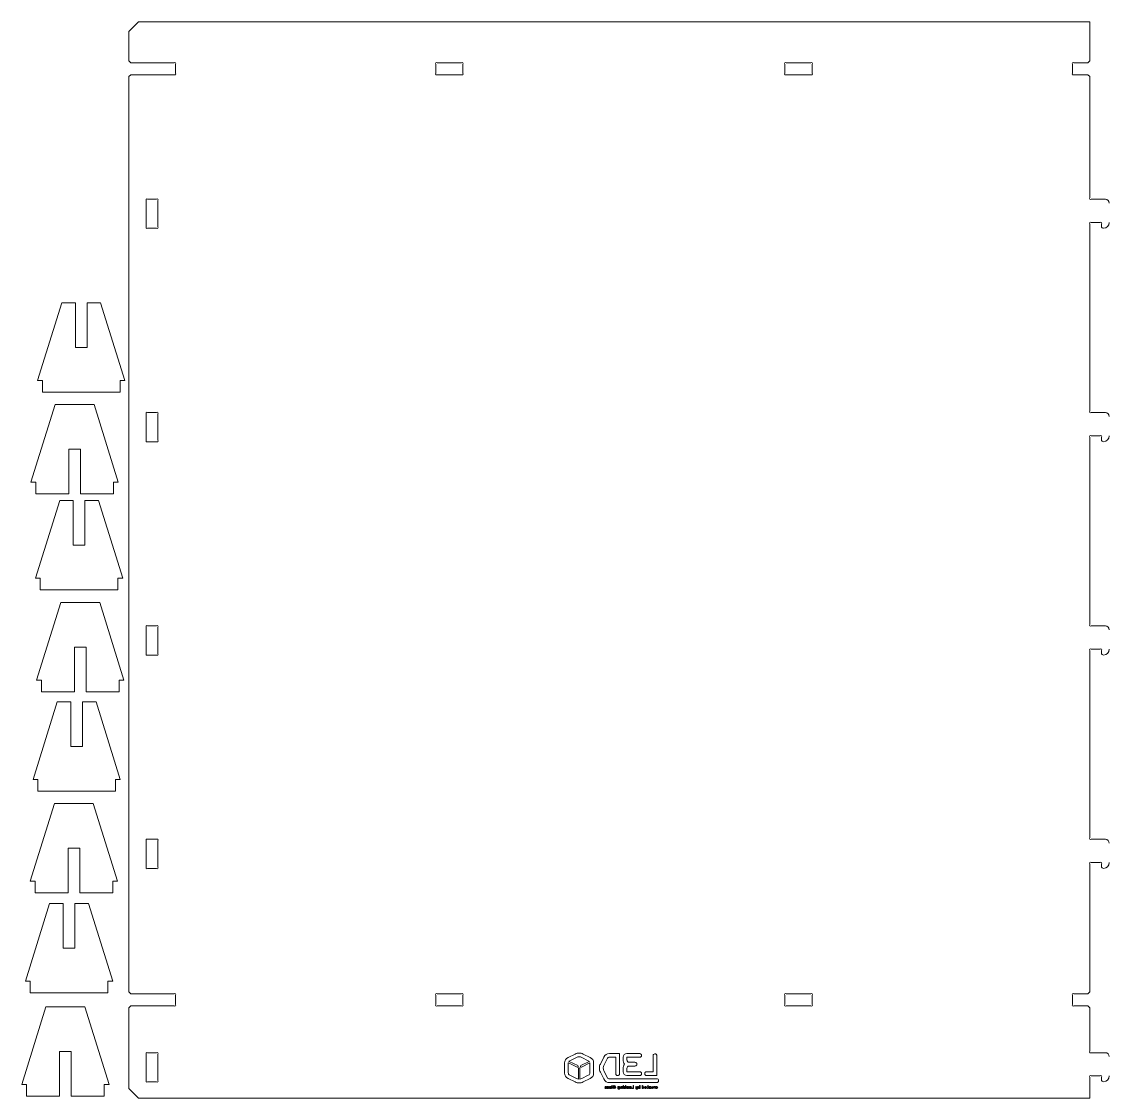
# Model space of a CAD drawing. Header units: millimetres. Extents: x 48 to 1147, y 15 to 1138.
# Drawn here: x 48 to 609, y 19 to 574 of the extents above; entities that cross this region are included whole.
import ezdxf

# ---------------------------------------------------------------- set-up
doc = ezdxf.new("R2010")
doc.units = ezdxf.units.MM

msp = doc.modelspace()

# ---------------------------------------------------------------- linework, layer by layer
at = {"color": 7, "linetype": 'Continuous', "lineweight": 15}
for p, q in [((108.283, 573.55), (103.283, 568.55)), ((598.683, 573.55), (108.283, 573.55)), ((598.683, 553.45), (598.683, 573.55)), ((103.283, 568.55), (103.283, 553.45)), ((103.283, 553.45), (104.283, 552.45)), ((126.576, 552.45), (104.283, 552.45)), ((127.283, 546.957), (127.283, 551.743)), ((261.483, 551.743), (261.483, 546.957)), ((274.776, 552.45), (262.19, 552.45)), ((275.483, 546.957), (275.483, 551.743)), ((441.483, 551.743), (441.483, 546.957)), ((454.776, 552.45), (442.19, 552.45)), ((455.483, 546.957), (455.483, 551.743)), ((589.683, 551.743), (589.683, 546.957)), ((597.683, 552.45), (590.39, 552.45)), ((597.683, 552.45), (598.683, 553.45)), ((104.283, 546.25), (103.283, 545.25)), ((103.283, 545.25), (103.283, 73.45)), ((104.283, 546.25), (126.576, 546.25)), ((262.19, 546.25), (274.776, 546.25)), ((442.19, 546.25), (454.776, 546.25)), ((590.39, 546.25), (597.683, 546.25)), ((598.683, 545.25), (597.683, 546.25)), ((598.683, 482.757), (598.683, 545.25)), ((112.283, 481.343), (112.283, 467.757)), ((117.576, 482.05), (112.99, 482.05)), ((118.283, 467.757), (118.283, 481.343)), ((606.683, 482.05), (599.39, 482.05)), ((112.99, 467.05), (117.576, 467.05)), ((598.683, 372.757), (598.683, 469.343)), ((599.39, 470.05), (603.976, 470.05)), ((604.683, 469.343), (604.683, 468.05)), ((68.744, 428.618), (56.244, 388.618)), ((75.744, 428.618), (68.744, 428.618)), ((75.744, 428.618), (75.744, 405.618)), ((81.744, 405.618), (81.744, 428.618)), ((88.744, 428.618), (81.744, 428.618)), ((101.244, 388.618), (88.744, 428.618)), ((75.744, 405.618), (81.744, 405.618)), ((56.244, 388.618), (58.744, 388.618)), ((58.744, 388.618), (58.744, 382.618)), ((98.744, 388.618), (101.244, 388.618)), ((98.744, 382.618), (98.744, 388.618)), ((58.744, 382.618), (98.744, 382.618)), ((65.343, 376.189), (52.843, 336.189)), ((85.343, 376.189), (65.343, 376.189)), ((97.843, 336.189), (85.343, 376.189)), ((112.283, 371.343), (112.283, 357.757)), ((117.576, 372.05), (112.99, 372.05)), ((118.283, 357.757), (118.283, 371.343)), ((606.683, 372.05), (599.39, 372.05)), ((598.683, 262.757), (598.683, 359.343)), ((599.39, 360.05), (603.976, 360.05)), ((604.683, 359.343), (604.683, 358.05)), ((78.343, 353.189), (72.343, 353.189)), ((72.343, 353.189), (72.343, 330.189)), ((78.343, 330.189), (78.343, 353.189)), ((112.99, 357.05), (117.576, 357.05)), ((52.843, 336.189), (55.343, 336.189)), ((55.343, 336.189), (55.343, 330.189)), ((95.343, 336.189), (97.843, 336.189)), ((95.343, 330.189), (95.343, 336.189)), ((67.63, 326.686), (55.13, 286.686)), ((55.343, 330.189), (72.343, 330.189)), ((74.63, 326.686), (67.63, 326.686)), ((74.63, 326.686), (74.63, 303.686)), ((78.343, 330.189), (95.343, 330.189)), ((80.63, 303.686), (80.63, 326.686)), ((87.63, 326.686), (80.63, 326.686)), ((100.13, 286.686), (87.63, 326.686)), ((74.63, 303.686), (80.63, 303.686)), ((55.13, 286.686), (57.63, 286.686)), ((57.63, 286.686), (57.63, 280.686)), ((97.63, 286.686), (100.13, 286.686)), ((97.63, 280.686), (97.63, 286.686)), ((57.63, 280.686), (97.63, 280.686)), ((68.256, 274.116), (55.756, 234.116)), ((88.256, 274.116), (68.256, 274.116)), ((100.756, 234.116), (88.256, 274.116)), ((112.283, 261.343), (112.283, 247.757)), ((117.576, 262.05), (112.99, 262.05)), ((118.283, 247.757), (118.283, 261.343)), ((606.683, 262.05), (599.39, 262.05)), ((81.256, 251.116), (75.256, 251.116)), ((75.256, 251.116), (75.256, 228.116)), ((81.256, 228.116), (81.256, 251.116)), ((112.99, 247.05), (117.576, 247.05)), ((598.683, 152.757), (598.683, 249.343)), ((599.39, 250.05), (603.976, 250.05)), ((604.683, 249.343), (604.683, 248.05)), ((55.756, 234.116), (58.256, 234.116)), ((58.256, 234.116), (58.256, 228.116)), ((98.256, 234.116), (100.756, 234.116)), ((98.256, 228.116), (98.256, 234.116)), ((58.256, 228.116), (75.256, 228.116)), ((81.256, 228.116), (98.256, 228.116)), ((66.397, 222.91), (53.897, 182.91)), ((73.397, 222.91), (66.397, 222.91)), ((73.397, 222.91), (73.397, 199.91)), ((79.397, 199.91), (79.397, 222.91)), ((86.397, 222.91), (79.397, 222.91)), ((98.897, 182.91), (86.397, 222.91)), ((73.397, 199.91), (79.397, 199.91)), ((53.897, 182.91), (56.397, 182.91)), ((56.397, 182.91), (56.397, 176.91)), ((96.397, 182.91), (98.897, 182.91)), ((96.397, 176.91), (96.397, 182.91)), ((56.397, 176.91), (96.397, 176.91)), ((64.95, 170.441), (52.45, 130.441)), ((84.95, 170.441), (64.95, 170.441)), ((97.45, 130.441), (84.95, 170.441)), ((117.576, 152.05), (112.99, 152.05)), ((606.683, 152.05), (599.39, 152.05)), ((77.95, 147.441), (71.95, 147.441)), ((71.95, 147.441), (71.95, 124.441)), ((77.95, 124.441), (77.95, 147.441)), ((112.283, 151.343), (112.283, 137.757)), ((118.283, 137.757), (118.283, 151.343)), ((112.99, 137.05), (117.576, 137.05)), ((598.683, 73.45), (598.683, 139.343)), ((599.39, 140.05), (603.976, 140.05)), ((604.683, 139.343), (604.683, 138.05)), ((52.45, 130.441), (54.95, 130.441)), ((54.95, 130.441), (54.95, 124.441)), ((94.95, 130.441), (97.45, 130.441)), ((94.95, 124.441), (94.95, 130.441)), ((54.95, 124.441), (71.95, 124.441)), ((77.95, 124.441), (94.95, 124.441)), ((62.455, 118.969), (49.955, 78.969)), ((69.455, 118.969), (62.455, 118.969)), ((69.455, 118.969), (69.455, 95.969)), ((75.455, 95.969), (75.455, 118.969)), ((82.455, 118.969), (75.455, 118.969)), ((94.955, 78.969), (82.455, 118.969)), ((69.455, 95.969), (75.455, 95.969)), ((49.955, 78.969), (52.455, 78.969)), ((52.455, 78.969), (52.455, 72.969)), ((92.455, 78.969), (94.955, 78.969)), ((92.455, 72.969), (92.455, 78.969)), ((52.455, 72.969), (92.455, 72.969)), ((103.283, 73.45), (104.283, 72.45)), ((597.683, 72.45), (598.683, 73.45)), ((126.576, 72.45), (104.283, 72.45)), ((127.283, 66.957), (127.283, 71.743)), ((261.483, 71.743), (261.483, 66.957)), ((274.776, 72.45), (262.19, 72.45)), ((275.483, 66.957), (275.483, 71.743)), ((441.483, 71.743), (441.483, 66.957)), ((454.776, 72.45), (442.19, 72.45)), ((455.483, 66.957), (455.483, 71.743)), ((589.683, 71.743), (589.683, 66.957)), ((597.683, 72.45), (590.39, 72.45)), ((60.581, 65.701), (48.081, 25.701)), ((80.581, 65.701), (60.581, 65.701)), ((93.081, 25.701), (80.581, 65.701)), ((104.283, 66.25), (103.283, 65.25)), ((103.283, 65.25), (103.283, 23.55)), ((104.283, 66.25), (126.576, 66.25)), ((262.19, 66.25), (274.776, 66.25)), ((442.19, 66.25), (454.776, 66.25)), ((590.39, 66.25), (597.683, 66.25)), ((598.683, 65.25), (597.683, 66.25)), ((598.683, 42.757), (598.683, 65.25)), ((73.581, 42.701), (67.581, 42.701)), ((67.581, 42.701), (67.581, 19.701)), ((73.581, 19.701), (73.581, 42.701)), ((112.283, 41.343), (112.283, 27.757)), ((117.576, 42.05), (112.99, 42.05)), ((118.283, 27.757), (118.283, 41.343)), ((333.321, 41.338), (329.762, 39.567)), ((333.994, 39.548), (330.647, 37.874)), ((340.113, 37.913), (336.785, 39.548)), ((341.056, 39.587), (337.477, 41.357)), ((348.147, 39.771), (346.377, 36.193)), ((356.194, 41.599), (351.032, 41.599)), ((351.263, 39.675), (354.28, 39.675)), ((354.28, 39.675), (354.28, 31.254)), ((356.204, 41.597), (356.194, 41.599)), ((356.204, 31.254), (356.204, 41.597)), ((358.086, 39.659), (358.086, 38.408)), ((366.628, 41.583), (360.01, 41.583)), ((360.01, 39.659), (366.628, 39.659)), ((360.01, 38.908), (360.01, 39.659)), ((373.521, 40.463), (373.521, 32.203)), ((375.444, 30.279), (375.444, 40.463)), ((606.683, 42.05), (599.39, 42.05)), ((327.915, 36.605), (327.915, 31.7)), ((329.839, 36.547), (329.839, 31.757)), ((334.327, 34.645), (329.973, 36.785)), ((330.332, 37.513), (334.685, 35.373)), ((335.043, 28.381), (335.017, 33.761)), ((335.421, 34.168), (335.423, 34.168)), ((335.829, 33.764), (335.855, 28.388)), ((336.289, 35.373), (340.643, 37.513)), ((340.955, 36.763), (336.647, 34.645)), ((340.96, 31.834), (340.96, 36.47)), ((342.883, 31.603), (342.883, 36.701)), ((348.185, 35.5), (349.82, 38.828)), ((358.086, 33.861), (358.086, 32.203)), ((364.205, 37.097), (360.972, 37.097)), ((360.972, 35.172), (364.205, 35.172)), ((329.762, 28.737), (333.321, 26.966)), ((330.647, 30.43), (333.994, 28.756)), ((336.785, 28.756), (340.113, 30.391)), ((337.477, 26.947), (341.056, 28.717)), ((346.395, 32.037), (348.166, 28.477)), ((349.859, 29.362), (348.185, 32.71)), ((375.424, 28.555), (351.186, 28.555)), ((360.01, 32.203), (360.01, 33.361)), ((366.628, 32.203), (360.01, 32.203)), ((360.01, 30.279), (366.628, 30.279)), ((373.521, 32.203), (370.159, 32.203)), ((370.159, 30.279), (375.444, 30.279)), ((598.683, 18.55), (598.683, 29.343)), ((599.39, 30.05), (603.976, 30.05)), ((604.683, 29.343), (604.683, 28.05)), ((48.081, 25.701), (50.581, 25.701)), ((50.581, 25.701), (50.581, 19.701)), ((90.581, 25.701), (93.081, 25.701)), ((90.581, 19.701), (90.581, 25.701)), ((103.283, 23.55), (108.283, 18.55)), ((112.99, 27.05), (117.576, 27.05)), ((349.129, 24.23), (349.127, 24.23)), ((349.131, 24.232), (349.129, 24.23)), ((349.171, 24.002), (349.173, 24.002)), ((350.186, 24.23), (350.184, 24.23)), ((350.188, 24.232), (350.186, 24.23)), ((350.228, 24.002), (350.23, 24.002)), ((350.989, 24.528), (350.989, 23.667)), ((351.128, 26.63), (375.424, 26.63)), ((352.204, 24.965), (352.204, 23.671)), ((352.448, 23.671), (352.448, 24.965)), ((352.932, 24.309), (352.932, 23.825)), ((352.943, 23.776), (352.943, 23.774)), ((353.496, 24.432), (353.06, 24.432)), ((353.183, 23.884), (353.183, 24.184)), ((353.183, 24.184), (353.496, 24.184)), ((355.374, 24.531), (355.374, 23.684)), ((356.784, 24.191), (356.784, 23.667)), ((357.014, 23.667), (357.014, 24.191)), ((357.462, 24.191), (357.462, 23.667)), ((357.699, 23.667), (357.699, 24.531)), ((358.076, 24.967), (358.076, 24.921)), ((358.076, 24.524), (358.076, 23.669)), ((358.313, 24.921), (358.313, 24.967)), ((358.313, 23.669), (358.313, 24.524)), ((359.008, 24.156), (358.67, 23.75)), ((358.679, 24.485), (359.008, 24.156)), ((359.3, 24.206), (358.85, 24.656)), ((358.857, 23.594), (359.179, 23.985)), ((359.179, 23.985), (359.3, 23.864)), ((359.3, 24.965), (359.3, 24.206)), ((359.3, 23.864), (359.3, 23.671)), ((359.543, 23.671), (359.543, 24.965)), ((363.231, 23.794), (362.636, 23.794)), ((362.636, 23.55), (363.354, 23.55)), ((363.231, 24.965), (363.231, 23.794)), ((363.474, 23.671), (363.474, 24.965)), ((364.619, 24.531), (364.619, 23.702)), ((364.852, 24.013), (364.852, 24.531)), ((365.306, 24.531), (365.306, 24.013)), ((365.536, 24.013), (365.536, 24.531)), ((366.6, 24.967), (366.6, 24.555)), ((366.839, 23.669), (366.839, 24.967)), ((367.951, 24.967), (367.951, 23.669)), ((368.19, 24.555), (368.19, 24.967)), ((369.294, 24.138), (369.294, 24.127)), ((369.41, 24.02), (370.107, 24.02)), ((369.498, 24.206), (370.118, 24.206)), ((370.754, 24.647), (370.7, 24.647)), ((370.7, 24.406), (370.754, 24.406)), ((370.754, 24.965), (370.754, 24.647)), ((370.754, 24.406), (370.754, 23.794)), ((370.998, 24.647), (370.998, 24.965)), ((371.061, 24.647), (370.998, 24.647)), ((370.998, 23.794), (370.998, 24.406)), ((370.998, 24.406), (371.061, 24.406)), ((371.5, 24.528), (371.5, 23.667)), ((372.777, 24.138), (372.777, 24.127)), ((372.893, 24.02), (373.59, 24.02)), ((372.981, 24.206), (373.601, 24.206)), ((374.38, 24.531), (374.38, 24.515)), ((374.38, 24.083), (374.38, 23.667)), ((374.617, 23.667), (374.617, 24.531)), ((50.581, 19.701), (67.581, 19.701)), ((73.581, 19.701), (90.581, 19.701)), ((108.283, 18.55), (598.683, 18.55))]:
    msp.add_line(p, q, dxfattribs=at)
for centre, radius, start, end in [((126.929, 552.097), 0.5, 315, 135), ((261.837, 552.097), 0.5, 45, 225), ((275.129, 552.097), 0.5, 315, 135), ((441.837, 552.097), 0.5, 45, 225), ((455.129, 552.097), 0.5, 315, 135), ((590.037, 552.097), 0.5, 45, 225), ((126.929, 546.604), 0.5, 225, 45), ((261.837, 546.604), 0.5, 135, 315), ((275.129, 546.604), 0.5, 225, 45), ((441.837, 546.604), 0.5, 135, 315), ((455.129, 546.604), 0.5, 225, 45), ((590.037, 546.604), 0.5, 135, 315), ((112.637, 481.697), 0.5, 45, 225), ((117.929, 481.697), 0.5, 315, 135), ((599.037, 482.404), 0.5, 135, 315), ((606.683, 480.05), 2, 0, 90), ((112.637, 467.404), 0.5, 135, 315), ((117.929, 467.404), 0.5, 225, 45), ((599.037, 469.697), 0.5, 45, 225), ((604.329, 469.697), 0.5, 315, 135), ((605.683, 468.05), 1, 180, 270), ((605.683, 470.05), 3, 270, 0), ((112.637, 371.697), 0.5, 45, 225), ((117.929, 371.697), 0.5, 315, 135), ((599.037, 372.404), 0.5, 135, 315), ((606.683, 370.05), 2, 0, 90), ((599.037, 359.697), 0.5, 45, 225), ((604.329, 359.697), 0.5, 315, 135), ((605.683, 360.05), 3, 270, 0), ((112.637, 357.404), 0.5, 135, 315), ((117.929, 357.404), 0.5, 225, 45), ((605.683, 358.05), 1, 180, 270), ((112.637, 261.697), 0.5, 45, 225), ((117.929, 261.697), 0.5, 315, 135), ((599.037, 262.404), 0.5, 135, 315), ((606.683, 260.05), 2, 0, 90), ((112.637, 247.404), 0.5, 135, 315), ((117.929, 247.404), 0.5, 225, 45), ((599.037, 249.697), 0.5, 45, 225), ((604.329, 249.697), 0.5, 315, 135), ((605.683, 248.05), 1, 180, 270), ((605.683, 250.05), 3, 270, 0), ((112.637, 151.697), 0.5, 45, 225), ((117.929, 151.697), 0.5, 315, 135), ((599.037, 152.404), 0.5, 135, 315), ((606.683, 150.05), 2, 0, 90), ((599.037, 139.697), 0.5, 45, 225), ((604.329, 139.697), 0.5, 315, 135), ((112.637, 137.404), 0.5, 135, 315), ((117.929, 137.404), 0.5, 225, 45), ((605.683, 138.05), 1, 180, 270), ((605.683, 140.05), 3, 270, 0), ((126.929, 72.097), 0.5, 315, 135), ((261.837, 72.097), 0.5, 45, 225), ((275.129, 72.097), 0.5, 315, 135), ((441.837, 72.097), 0.5, 45, 225), ((455.129, 72.097), 0.5, 315, 135), ((590.037, 72.097), 0.5, 45, 225), ((126.929, 66.604), 0.5, 225, 45), ((261.837, 66.604), 0.5, 135, 315), ((275.129, 66.604), 0.5, 225, 45), ((441.837, 66.604), 0.5, 135, 315), ((455.129, 66.604), 0.5, 225, 45), ((590.037, 66.604), 0.5, 135, 315), ((112.637, 41.697), 0.5, 45, 225), ((117.929, 41.697), 0.5, 315, 135), ((599.037, 42.404), 0.5, 135, 315), ((606.683, 40.05), 2, 0, 90), ((599.037, 29.697), 0.5, 45, 225), ((604.329, 29.697), 0.5, 315, 135), ((605.683, 28.05), 1, 180, 270), ((605.683, 30.05), 3, 270, 0), ((112.637, 27.404), 0.5, 135, 315), ((117.929, 27.404), 0.5, 225, 45)]:
    msp.add_arc(centre, radius, start, end, dxfattribs=at)
for points in [[(327.915, 36.605), (327.915, 38.086), (328.435, 38.914), (329.762, 39.567)], [(333.321, 41.338), (334.091, 41.722), (334.611, 41.876), (335.457, 41.876)], [(333.994, 39.548), (334.514, 39.798), (334.86, 39.953), (335.457, 39.953)], [(335.457, 41.876), (336.208, 41.876), (336.823, 41.684), (337.477, 41.357)], [(335.457, 39.953), (335.996, 39.953), (336.323, 39.779), (336.785, 39.548)], [(341.056, 39.587), (342.306, 38.971), (342.883, 38.144), (342.883, 36.701)], [(348.147, 39.771), (348.762, 41.022), (349.589, 41.599), (351.032, 41.599)], [(351.263, 39.675), (350.398, 39.675), (350.205, 39.617), (349.82, 38.828)], [(358.086, 39.659), (358.086, 40.756), (358.912, 41.583), (360.01, 41.583)], [(366.628, 41.583), (367.128, 41.583), (367.59, 41.314), (367.59, 40.621)], [(367.59, 40.621), (367.59, 39.928), (367.128, 39.659), (366.628, 39.659)], [(373.521, 40.463), (373.521, 41.079), (373.79, 41.426), (374.483, 41.426)], [(329.839, 36.547), (329.839, 36.675), (329.841, 36.784), (329.847, 36.882)], [(329.847, 36.882), (329.881, 36.843), (329.924, 36.81), (329.973, 36.785)], [(330.114, 37.552), (330.234, 37.657), (330.403, 37.753), (330.647, 37.874)], [(330.332, 37.513), (330.262, 37.548), (330.187, 37.559), (330.114, 37.552)], [(334.327, 34.645), (334.385, 34.616), (334.446, 34.603), (334.506, 34.603)], [(334.506, 34.603), (334.656, 34.603), (334.8, 34.686), (334.871, 34.83)], [(334.871, 34.83), (334.969, 35.031), (334.886, 35.274), (334.685, 35.373)], [(335.421, 34.168), (335.197, 34.167), (335.016, 33.985), (335.017, 33.761)], [(335.829, 33.764), (335.828, 33.988), (335.646, 34.168), (335.423, 34.168)], [(336.289, 35.373), (336.088, 35.274), (336.005, 35.031), (336.104, 34.83)], [(336.104, 34.83), (336.175, 34.686), (336.319, 34.603), (336.469, 34.603)], [(336.469, 34.603), (336.529, 34.603), (336.59, 34.616), (336.647, 34.645)], [(340.113, 37.913), (340.393, 37.776), (340.579, 37.664), (340.705, 37.537)], [(340.705, 37.537), (340.684, 37.53), (340.663, 37.523), (340.643, 37.513)], [(340.955, 36.763), (340.959, 36.674), (340.96, 36.577), (340.96, 36.47)], [(345.857, 34.172), (345.857, 34.923), (346.049, 35.538), (346.377, 36.193)], [(346.395, 32.037), (346.011, 32.806), (345.857, 33.326), (345.857, 34.172)], [(348.185, 35.5), (347.954, 35.038), (347.781, 34.711), (347.781, 34.172)], [(347.781, 34.172), (347.781, 33.576), (347.935, 33.23), (348.185, 32.71)], [(358.836, 36.135), (358.239, 36.673), (358.086, 37.638), (358.086, 38.408)], [(358.086, 33.861), (358.086, 34.631), (358.239, 35.596), (358.836, 36.135)], [(364.205, 37.097), (364.705, 37.097), (365.167, 36.828), (365.167, 36.135)], [(365.167, 36.135), (365.167, 35.442), (364.705, 35.172), (364.205, 35.172)], [(329.762, 28.737), (328.435, 29.391), (327.915, 30.218), (327.915, 31.7)], [(330.647, 30.43), (329.916, 30.795), (329.839, 30.93), (329.839, 31.757)], [(335.043, 28.381), (334.673, 28.437), (334.382, 28.569), (333.994, 28.756)], [(336.785, 28.756), (336.448, 28.588), (336.182, 28.451), (335.855, 28.388)], [(340.96, 31.834), (340.96, 30.969), (340.902, 30.776), (340.113, 30.391)], [(342.883, 31.603), (342.883, 30.16), (342.306, 29.333), (341.056, 28.717)], [(351.128, 26.63), (349.647, 26.63), (348.82, 27.15), (348.166, 28.477)], [(349.859, 29.362), (350.224, 28.631), (350.359, 28.555), (351.186, 28.555)], [(355.242, 30.292), (354.549, 30.292), (354.28, 30.639), (354.28, 31.254)], [(360.01, 30.279), (358.912, 30.279), (358.086, 31.106), (358.086, 32.203)], [(366.628, 32.203), (367.128, 32.203), (367.59, 31.934), (367.59, 31.241)], [(367.59, 31.241), (367.59, 30.549), (367.128, 30.279), (366.628, 30.279)], [(375.424, 28.555), (375.867, 28.555), (376.386, 28.285), (376.386, 27.592)], [(335.457, 26.428), (334.611, 26.428), (334.091, 26.582), (333.321, 26.966)], [(337.477, 26.947), (336.823, 26.62), (336.208, 26.428), (335.457, 26.428)], [(348.726, 23.893), (348.726, 23.943), (348.741, 23.993), (348.767, 24.037)], [(348.864, 23.638), (348.785, 23.695), (348.726, 23.785), (348.726, 23.893)], [(348.789, 24.364), (348.756, 24.419), (348.772, 24.491), (348.824, 24.526)], [(348.767, 24.037), (348.804, 24.099), (348.864, 24.14), (348.923, 24.167)], [(348.951, 24.333), (348.897, 24.296), (348.824, 24.311), (348.789, 24.364)], [(348.824, 24.526), (348.894, 24.575), (349.002, 24.647), (349.153, 24.647)], [(349.149, 23.55), (349.041, 23.55), (348.943, 23.583), (348.864, 23.638)], [(348.923, 24.167), (348.986, 24.197), (349.054, 24.217), (349.127, 24.23)], [(349.153, 24.415), (349.083, 24.415), (349.021, 24.379), (348.951, 24.333)], [(348.967, 23.914), (348.962, 23.908), (348.96, 23.904), (348.96, 23.893)], [(348.96, 23.893), (348.96, 23.875), (348.969, 23.853), (349, 23.827)], [(348.995, 23.941), (348.978, 23.93), (348.969, 23.921), (348.967, 23.914)], [(349.171, 24.002), (349.092, 23.987), (349.026, 23.963), (348.995, 23.941)], [(349, 23.827), (349.035, 23.805), (349.09, 23.785), (349.149, 23.785)], [(349.131, 24.232), (349.206, 24.246), (349.263, 24.265), (349.291, 24.285)], [(349.149, 23.785), (349.234, 23.783), (349.333, 23.833), (349.39, 23.881)], [(349.539, 23.702), (349.451, 23.632), (349.32, 23.553), (349.149, 23.55)], [(349.153, 24.647), (349.254, 24.647), (349.346, 24.618), (349.423, 24.566)], [(349.285, 24.375), (349.256, 24.397), (349.208, 24.415), (349.153, 24.415)], [(349.364, 24.059), (349.307, 24.033), (349.241, 24.015), (349.173, 24.002)], [(349.32, 24.325), (349.32, 24.335), (349.313, 24.355), (349.285, 24.375)], [(349.291, 24.285), (349.307, 24.294), (349.313, 24.303), (349.315, 24.307)], [(349.315, 24.307), (349.32, 24.314), (349.32, 24.316), (349.32, 24.325)], [(349.515, 24.186), (349.475, 24.127), (349.423, 24.088), (349.364, 24.059)], [(349.39, 23.881), (349.438, 23.923), (349.515, 23.917), (349.554, 23.864)], [(349.423, 24.566), (349.495, 24.511), (349.552, 24.425), (349.552, 24.325)], [(349.552, 24.325), (349.552, 24.274), (349.539, 24.226), (349.515, 24.186)], [(349.554, 23.864), (349.594, 23.816), (349.587, 23.741), (349.539, 23.702)], [(349.783, 23.893), (349.783, 23.943), (349.798, 23.993), (349.824, 24.037)], [(349.921, 23.638), (349.842, 23.695), (349.783, 23.785), (349.783, 23.893)], [(349.846, 24.364), (349.813, 24.419), (349.829, 24.491), (349.881, 24.526)], [(349.824, 24.037), (349.862, 24.099), (349.921, 24.14), (349.98, 24.167)], [(350.009, 24.333), (349.954, 24.296), (349.881, 24.311), (349.846, 24.364)], [(349.881, 24.526), (349.951, 24.575), (350.059, 24.647), (350.21, 24.647)], [(350.206, 23.55), (350.099, 23.55), (350, 23.583), (349.921, 23.638)], [(349.98, 24.167), (350.044, 24.197), (350.112, 24.217), (350.184, 24.23)], [(350.21, 24.415), (350.14, 24.415), (350.079, 24.379), (350.009, 24.333)], [(350.024, 23.914), (350.02, 23.908), (350.017, 23.904), (350.017, 23.893)], [(350.017, 23.893), (350.017, 23.875), (350.026, 23.853), (350.057, 23.827)], [(350.052, 23.941), (350.035, 23.93), (350.026, 23.921), (350.024, 23.914)], [(350.228, 24.002), (350.149, 23.987), (350.083, 23.963), (350.052, 23.941)], [(350.057, 23.827), (350.092, 23.805), (350.147, 23.785), (350.206, 23.785)], [(350.188, 24.232), (350.263, 24.246), (350.32, 24.265), (350.349, 24.285)], [(350.206, 23.785), (350.292, 23.783), (350.39, 23.833), (350.447, 23.881)], [(350.596, 23.702), (350.509, 23.632), (350.377, 23.553), (350.206, 23.55)], [(350.21, 24.647), (350.311, 24.647), (350.403, 24.618), (350.48, 24.566)], [(350.342, 24.375), (350.313, 24.397), (350.265, 24.415), (350.21, 24.415)], [(350.421, 24.059), (350.364, 24.033), (350.298, 24.015), (350.23, 24.002)], [(350.377, 24.325), (350.377, 24.335), (350.37, 24.355), (350.342, 24.375)], [(350.349, 24.285), (350.364, 24.294), (350.37, 24.303), (350.373, 24.307)], [(350.373, 24.307), (350.377, 24.314), (350.377, 24.316), (350.377, 24.325)], [(350.572, 24.186), (350.533, 24.127), (350.48, 24.088), (350.421, 24.059)], [(350.447, 23.881), (350.496, 23.923), (350.572, 23.917), (350.612, 23.864)], [(350.48, 24.566), (350.552, 24.511), (350.61, 24.425), (350.61, 24.325)], [(350.61, 24.325), (350.61, 24.274), (350.596, 24.226), (350.572, 24.186)], [(350.612, 23.864), (350.651, 23.816), (350.645, 23.741), (350.596, 23.702)], [(350.989, 24.528), (350.989, 24.594), (351.042, 24.647), (351.105, 24.647)], [(351.105, 23.55), (351.042, 23.55), (350.989, 23.603), (350.989, 23.667)], [(351.105, 24.647), (351.162, 24.647), (351.206, 24.605), (351.219, 24.55)], [(351.219, 23.645), (351.206, 23.592), (351.162, 23.55), (351.105, 23.55)], [(351.219, 24.55), (351.303, 24.61), (351.401, 24.647), (351.511, 24.647)], [(351.511, 23.55), (351.401, 23.55), (351.303, 23.586), (351.219, 23.645)], [(351.222, 24.097), (351.222, 24.189), (351.254, 24.268), (351.307, 24.322)], [(351.307, 23.871), (351.254, 23.928), (351.222, 24.007), (351.222, 24.097)], [(351.511, 24.647), (351.66, 24.647), (351.79, 24.583), (351.884, 24.482)], [(351.884, 23.71), (351.79, 23.612), (351.66, 23.55), (351.511, 23.55)], [(351.884, 24.482), (351.978, 24.384), (352.033, 24.248), (352.033, 24.097)], [(352.033, 24.097), (352.033, 23.947), (351.978, 23.811), (351.884, 23.71)], [(352.204, 24.965), (352.204, 25.031), (352.259, 25.086), (352.327, 25.086)], [(352.327, 23.55), (352.259, 23.55), (352.204, 23.605), (352.204, 23.671)], [(352.327, 25.086), (352.393, 25.086), (352.448, 25.031), (352.448, 24.965)], [(352.448, 23.671), (352.448, 23.605), (352.393, 23.55), (352.327, 23.55)], [(352.959, 24.781), (352.917, 24.836), (352.926, 24.916), (352.983, 24.958)], [(352.932, 24.309), (352.932, 24.379), (352.99, 24.432), (353.06, 24.432)], [(352.939, 23.787), (352.937, 23.8), (352.932, 23.809), (352.932, 23.825)], [(352.943, 23.776), (352.941, 23.781), (352.941, 23.783), (352.939, 23.787)], [(352.985, 23.722), (352.963, 23.737), (352.95, 23.754), (352.943, 23.774)], [(353.137, 24.761), (353.082, 24.717), (353.001, 24.728), (352.959, 24.781)], [(352.983, 24.958), (353.119, 25.066), (353.297, 25.129), (353.483, 25.129)], [(353.483, 23.55), (353.297, 23.55), (353.123, 23.614), (352.985, 23.722)], [(353.483, 24.879), (353.351, 24.879), (353.231, 24.833), (353.137, 24.761)], [(353.183, 23.884), (353.27, 23.833), (353.373, 23.8), (353.483, 23.8)], [(353.483, 25.129), (353.928, 25.129), (354.292, 24.779), (354.292, 24.338)], [(353.878, 24.719), (353.779, 24.82), (353.641, 24.879), (353.483, 24.879)], [(354.292, 24.338), (354.292, 23.899), (353.928, 23.55), (353.483, 23.55)], [(353.483, 23.8), (353.641, 23.8), (353.779, 23.86), (353.878, 23.961)], [(353.496, 24.432), (353.564, 24.432), (353.621, 24.379), (353.621, 24.309)], [(353.621, 24.309), (353.621, 24.241), (353.564, 24.184), (353.496, 24.184)], [(354.042, 24.338), (354.042, 24.487), (353.981, 24.621), (353.878, 24.719)], [(353.878, 23.961), (353.981, 24.059), (354.042, 24.193), (354.042, 24.338)], [(355.49, 24.647), (355.547, 24.647), (355.595, 24.607), (355.606, 24.555)], [(355.608, 24.094), (355.608, 24.182), (355.644, 24.265), (355.692, 24.318)], [(355.692, 23.868), (355.644, 23.919), (355.608, 24.002), (355.608, 24.094)], [(355.9, 23.395), (355.946, 23.395), (355.988, 23.406), (356.025, 23.425)], [(356.131, 23.213), (356.062, 23.178), (355.981, 23.158), (355.9, 23.158)], [(356.025, 23.425), (356.087, 23.452), (356.154, 23.43), (356.183, 23.371)], [(356.273, 24.485), (356.367, 24.382), (356.426, 24.246), (356.426, 24.094)], [(356.426, 24.094), (356.426, 23.941), (356.367, 23.805), (356.273, 23.708)], [(356.898, 23.55), (356.835, 23.55), (356.784, 23.603), (356.784, 23.667)], [(357.014, 23.667), (357.014, 23.603), (356.96, 23.55), (356.898, 23.55)], [(357.243, 24.647), (357.328, 24.647), (357.409, 24.621), (357.475, 24.579)], [(357.462, 24.191), (357.462, 24.314), (357.365, 24.412), (357.243, 24.412)], [(357.475, 24.579), (357.495, 24.621), (357.536, 24.647), (357.583, 24.647)], [(357.583, 24.647), (357.648, 24.647), (357.699, 24.594), (357.699, 24.531)], [(357.699, 23.667), (357.699, 23.603), (357.648, 23.55), (357.583, 23.55)], [(358.076, 24.967), (358.076, 25.033), (358.127, 25.086), (358.194, 25.086)], [(358.194, 24.8), (358.127, 24.8), (358.076, 24.855), (358.076, 24.921)], [(358.076, 24.524), (358.076, 24.594), (358.127, 24.645), (358.194, 24.645)], [(358.194, 23.55), (358.127, 23.55), (358.076, 23.603), (358.076, 23.669)], [(358.679, 24.485), (358.631, 24.531), (358.631, 24.607), (358.679, 24.656)], [(358.679, 24.656), (358.725, 24.702), (358.804, 24.702), (358.85, 24.656)], [(358.857, 23.594), (358.835, 23.566), (358.8, 23.55), (358.765, 23.55)], [(359.423, 25.086), (359.491, 25.086), (359.543, 25.031), (359.543, 24.965)], [(359.543, 23.671), (359.543, 23.605), (359.491, 23.55), (359.423, 23.55)], [(360.647, 24.325), (360.697, 24.265), (360.726, 24.186), (360.726, 24.097)], [(360.726, 24.097), (360.726, 24.002), (360.697, 23.925), (360.647, 23.864)], [(362.018, 24.325), (362.068, 24.265), (362.097, 24.186), (362.097, 24.097)], [(362.097, 24.097), (362.097, 24.002), (362.068, 23.925), (362.018, 23.864)], [(363.231, 24.965), (363.231, 25.031), (363.285, 25.086), (363.354, 25.086)], [(363.354, 25.086), (363.422, 25.086), (363.474, 25.031), (363.474, 24.965)], [(363.474, 23.671), (363.474, 23.605), (363.422, 23.55), (363.354, 23.55)], [(364.619, 24.531), (364.619, 24.597), (364.674, 24.647), (364.738, 24.647)], [(365.078, 23.789), (365.203, 23.789), (365.306, 23.886), (365.306, 24.013)], [(365.143, 23.406), (365.187, 23.406), (365.229, 23.417), (365.271, 23.437)], [(365.369, 23.232), (365.304, 23.199), (365.222, 23.178), (365.143, 23.178)], [(365.271, 23.437), (365.323, 23.465), (365.398, 23.441), (365.426, 23.388)], [(366.306, 24.647), (366.413, 24.647), (366.519, 24.612), (366.6, 24.555)], [(366.604, 23.645), (366.521, 23.588), (366.416, 23.55), (366.306, 23.55)], [(366.512, 24.318), (366.567, 24.263), (366.6, 24.184), (366.6, 24.097)], [(366.6, 24.097), (366.6, 24.013), (366.567, 23.934), (366.512, 23.879)], [(366.6, 24.967), (366.6, 25.031), (366.653, 25.086), (366.72, 25.086)], [(368.07, 25.086), (368.137, 25.086), (368.19, 25.031), (368.19, 24.967)], [(368.186, 23.645), (368.175, 23.592), (368.129, 23.55), (368.07, 23.55)], [(368.484, 23.55), (368.374, 23.55), (368.269, 23.588), (368.186, 23.645)], [(368.19, 24.555), (368.271, 24.612), (368.377, 24.647), (368.484, 24.647)], [(368.278, 24.318), (368.333, 24.375), (368.403, 24.408), (368.484, 24.408)], [(368.484, 24.647), (368.78, 24.647), (369.017, 24.397), (369.017, 24.097)], [(369.017, 24.097), (369.017, 23.8), (368.78, 23.55), (368.484, 23.55)], [(369.41, 24.02), (369.349, 24.02), (369.302, 24.055), (369.296, 24.107)], [(369.429, 23.695), (369.379, 23.741), (369.401, 23.807), (369.429, 23.838)], [(369.498, 24.206), (369.52, 24.294), (369.631, 24.423), (369.822, 24.439)], [(369.822, 24.647), (370.123, 24.647), (370.355, 24.397), (370.357, 24.099)], [(369.822, 24.439), (370.009, 24.43), (370.101, 24.296), (370.118, 24.206)], [(370.357, 24.099), (370.355, 23.8), (370.123, 23.553), (369.822, 23.55)], [(369.822, 23.776), (369.899, 23.783), (369.987, 23.822), (370.033, 23.875)], [(370.033, 23.875), (370.072, 23.912), (370.096, 23.969), (370.107, 24.02)], [(370.577, 24.526), (370.577, 24.594), (370.634, 24.647), (370.7, 24.647)], [(370.7, 24.406), (370.634, 24.406), (370.577, 24.461), (370.577, 24.526)], [(371.73, 24.55), (371.814, 24.61), (371.913, 24.647), (372.022, 24.647)], [(372.022, 23.55), (371.913, 23.55), (371.814, 23.586), (371.73, 23.645)], [(372.022, 24.647), (372.171, 24.647), (372.301, 24.583), (372.395, 24.482)], [(372.395, 23.71), (372.301, 23.612), (372.171, 23.55), (372.022, 23.55)], [(372.777, 24.138), (372.795, 24.434), (373.02, 24.647), (373.305, 24.647)], [(372.779, 24.107), (372.777, 24.112), (372.777, 24.123), (372.777, 24.127)], [(372.893, 24.02), (372.832, 24.02), (372.786, 24.055), (372.779, 24.107)], [(373.305, 23.55), (373.15, 23.55), (373.02, 23.596), (372.913, 23.695)], [(372.981, 24.206), (373.003, 24.294), (373.115, 24.423), (373.305, 24.439)], [(373.077, 23.831), (373.132, 23.789), (373.226, 23.769), (373.305, 23.776)], [(373.305, 24.647), (373.606, 24.647), (373.838, 24.397), (373.84, 24.099)], [(373.84, 24.099), (373.838, 23.8), (373.606, 23.553), (373.305, 23.55)], [(373.305, 23.776), (373.382, 23.783), (373.47, 23.822), (373.516, 23.875)], [(374.058, 24.645), (374.167, 24.647), (374.262, 24.607), (374.334, 24.559)], [(374.189, 24.373), (374.152, 24.401), (374.108, 24.415), (374.058, 24.415)], [(374.29, 24.268), (374.264, 24.309), (374.231, 24.346), (374.189, 24.373)], [(374.38, 24.083), (374.369, 24.114), (374.343, 24.197), (374.29, 24.268)], [(374.334, 24.559), (374.349, 24.548), (374.367, 24.531), (374.38, 24.515)], [(374.501, 24.645), (374.565, 24.645), (374.617, 24.594), (374.617, 24.531)], [(374.617, 23.667), (374.617, 23.603), (374.565, 23.55), (374.501, 23.55)], [(375.181, 24.342), (375.13, 24.303), (375.06, 24.311), (375.016, 24.364)], [(375.016, 23.829), (375.06, 23.881), (375.133, 23.89), (375.181, 23.853)], [(375.04, 24.526), (375.135, 24.599), (375.258, 24.647), (375.389, 24.647)], [(375.389, 24.647), (375.692, 24.645), (375.946, 24.401), (375.946, 24.097)], [(376.386, 27.592), (376.386, 26.861), (375.847, 26.63), (375.424, 26.63)]]:
    msp.add_open_spline(points, degree=3, dxfattribs=at)
for points, knots in [([(374.483, 41.426), (374.599, 41.42), (374.809, 41.411), (375.09, 41.305), (375.303, 41.109), (375.428, 40.814), (375.439, 40.587), (375.444, 40.463)], [0, 0, 0, 0, 0.2218457, 0.4027037, 0.5645673, 0.7638853, 1, 1, 1, 1]), ([(360.01, 38.908), (360.022, 38.661), (360.044, 38.21), (360.219, 37.695), (360.417, 37.388), (360.582, 37.226), (360.769, 37.118), (360.905, 37.104), (360.972, 37.097)], [0, 0, 0, 0, 0.3314305, 0.6030318, 0.7172865, 0.8187993, 0.9110443, 1, 1, 1, 1]), ([(360.972, 35.172), (360.905, 35.166), (360.769, 35.152), (360.582, 35.044), (360.417, 34.882), (360.219, 34.575), (360.044, 34.059), (360.022, 33.609), (360.01, 33.361)], [0, 0, 0, 0, 0.0889425, 0.1811751, 0.2826769, 0.3969244, 0.668529, 1, 1, 1, 1]), ([(356.204, 31.254), (356.199, 31.148), (356.191, 30.951), (356.1, 30.68), (355.944, 30.485), (355.741, 30.367), (355.507, 30.302), (355.335, 30.296), (355.242, 30.292)], [0, 0, 0, 0, 0.2030357, 0.3773914, 0.5383984, 0.6709562, 0.8215951, 1, 1, 1, 1]), ([(369.197, 31.241), (369.205, 31.358), (369.218, 31.572), (369.35, 31.851), (369.56, 32.056), (369.84, 32.182), (370.051, 32.196), (370.159, 32.203)], [0, 0, 0, 0, 0.226378, 0.4156247, 0.5881374, 0.789892, 1, 1, 1, 1]), ([(370.159, 30.279), (370.022, 30.29), (369.754, 30.312), (369.455, 30.504), (369.293, 30.739), (369.211, 30.974), (369.202, 31.148), (369.197, 31.241)], [0, 0, 0, 0, 0.2654685, 0.5206264, 0.6615734, 0.8179605, 1, 1, 1, 1]), ([(351.307, 24.322), (351.36, 24.382), (351.435, 24.412), (351.511, 24.412), (351.59, 24.412), (351.665, 24.382), (351.715, 24.322)], [0, 0, 0, 0, 0.5, 0.5, 0.5, 1, 1, 1, 1]), ([(351.715, 23.871), (351.665, 23.816), (351.59, 23.785), (351.511, 23.785), (351.435, 23.785), (351.36, 23.816), (351.307, 23.871)], [0, 0, 0, 0, 0.5, 0.5, 0.5, 1, 1, 1, 1]), ([(351.715, 24.322), (351.768, 24.268), (351.798, 24.189), (351.798, 24.097), (351.798, 24.007), (351.768, 23.928), (351.715, 23.871)], [0, 0, 0, 0, 0.5, 0.5, 0.5, 1, 1, 1, 1]), ([(355.374, 24.531), (355.376, 24.548), (355.38, 24.582), (355.411, 24.62), (355.449, 24.643), (355.476, 24.646), (355.49, 24.647)], [0, 0, 0, 0, 0.2814556, 0.5544361, 0.7718824, 1, 1, 1, 1]), ([(355.9, 23.158), (355.821, 23.168), (355.667, 23.188), (355.496, 23.33), (355.393, 23.501), (355.38, 23.623), (355.374, 23.684)], [0, 0, 0, 0, 0.2844856, 0.5594059, 0.7765011, 1, 1, 1, 1]), ([(355.606, 24.555), (355.655, 24.584), (355.747, 24.637), (355.852, 24.644), (355.9, 24.647)], [0, 0, 0, 0, 0.539915, 1, 1, 1, 1]), ([(355.613, 23.629), (355.625, 23.593), (355.648, 23.522), (355.724, 23.448), (355.81, 23.403), (355.87, 23.397), (355.9, 23.395)], [0, 0, 0, 0, 0.2800793, 0.5547621, 0.7730011, 1, 1, 1, 1]), ([(355.9, 23.542), (355.841, 23.547), (355.739, 23.555), (355.65, 23.607), (355.613, 23.629)], [0, 0, 0, 0, 0.5729581, 1, 1, 1, 1]), ([(355.692, 24.318), (355.725, 24.347), (355.792, 24.405), (355.918, 24.419), (356.027, 24.389), (356.077, 24.342), (356.102, 24.318)], [0, 0, 0, 0, 0.2833651, 0.5645938, 0.7787863, 1, 1, 1, 1]), ([(356.102, 23.868), (356.069, 23.84), (356.003, 23.784), (355.879, 23.772), (355.769, 23.8), (355.718, 23.845), (355.692, 23.868)], [0, 0, 0, 0, 0.27703954, 0.55627887, 0.77613278, 1, 1, 1, 1]), ([(355.9, 24.647), (355.98, 24.637), (356.121, 24.618), (356.227, 24.525), (356.273, 24.485)], [0, 0, 0, 0, 0.5651368, 1, 1, 1, 1]), ([(356.273, 23.708), (356.213, 23.656), (356.105, 23.562), (355.963, 23.548), (355.9, 23.542)], [0, 0, 0, 0, 0.55514841, 1, 1, 1, 1]), ([(356.102, 24.318), (356.12, 24.295), (356.158, 24.249), (356.188, 24.158), (356.193, 24.057), (356.169, 23.952), (356.123, 23.895), (356.102, 23.868)], [0, 0, 0, 0, 0.1761343, 0.3648385, 0.5640633, 0.7936689, 1, 1, 1, 1]), ([(356.183, 23.371), (356.189, 23.354), (356.201, 23.32), (356.189, 23.271), (356.165, 23.234), (356.142, 23.22), (356.131, 23.213)], [0, 0, 0, 0, 0.2884967, 0.5651817, 0.7812729, 1, 1, 1, 1]), ([(356.784, 24.191), (356.793, 24.258), (356.811, 24.391), (356.933, 24.539), (357.082, 24.63), (357.188, 24.641), (357.243, 24.647)], [0, 0, 0, 0, 0.280785, 0.5552818, 0.7734892, 1, 1, 1, 1]), ([(357.243, 24.412), (357.209, 24.408), (357.143, 24.4), (357.068, 24.341), (357.023, 24.269), (357.017, 24.217), (357.014, 24.191)], [0, 0, 0, 0, 0.2864035, 0.5616529, 0.7774849, 1, 1, 1, 1]), ([(357.466, 23.645), (357.465, 23.649), (357.462, 23.656), (357.462, 23.664), (357.462, 23.667)], [0, 0, 0, 0, 0.6083791, 1, 1, 1, 1]), ([(357.583, 23.55), (357.567, 23.552), (357.537, 23.556), (357.501, 23.581), (357.477, 23.611), (357.47, 23.633), (357.466, 23.645)], [0, 0, 0, 0, 0.287166, 0.5651686, 0.7821251, 1, 1, 1, 1]), ([(358.194, 25.086), (358.212, 25.083), (358.247, 25.079), (358.286, 25.047), (358.309, 25.009), (358.312, 24.981), (358.313, 24.967)], [0, 0, 0, 0, 0.2841612, 0.5576184, 0.7744172, 1, 1, 1, 1]), ([(358.313, 24.921), (358.311, 24.903), (358.306, 24.868), (358.275, 24.829), (358.236, 24.805), (358.209, 24.802), (358.194, 24.8)], [0, 0, 0, 0, 0.284263, 0.5593198, 0.7760445, 1, 1, 1, 1]), ([(358.194, 24.645), (358.212, 24.643), (358.247, 24.638), (358.286, 24.607), (358.309, 24.567), (358.312, 24.539), (358.313, 24.524)], [0, 0, 0, 0, 0.2802186, 0.549493, 0.766623, 1, 1, 1, 1]), ([(358.313, 23.669), (358.311, 23.651), (358.306, 23.616), (358.275, 23.578), (358.236, 23.555), (358.208, 23.552), (358.194, 23.55)], [0, 0, 0, 0, 0.2846415, 0.5581941, 0.7747775, 1, 1, 1, 1]), ([(358.688, 23.579), (358.676, 23.592), (358.651, 23.618), (358.641, 23.668), (358.647, 23.714), (358.663, 23.738), (358.67, 23.75)], [0, 0, 0, 0, 0.2824674, 0.5562534, 0.7743236, 1, 1, 1, 1]), ([(358.765, 23.55), (358.749, 23.552), (358.721, 23.555), (358.698, 23.571), (358.688, 23.579)], [0, 0, 0, 0, 0.54745349, 1, 1, 1, 1]), ([(359.3, 24.965), (359.302, 24.983), (359.307, 25.018), (359.34, 25.057), (359.38, 25.081), (359.408, 25.084), (359.423, 25.086)], [0, 0, 0, 0, 0.27978956, 0.55383814, 0.77243005, 1, 1, 1, 1]), ([(359.423, 23.55), (359.405, 23.553), (359.369, 23.557), (359.329, 23.59), (359.304, 23.629), (359.302, 23.657), (359.3, 23.671)], [0, 0, 0, 0, 0.2869213, 0.562606, 0.7787812, 1, 1, 1, 1]), ([(360.07, 23.71), (359.971, 23.807), (359.916, 23.943), (359.916, 24.097), (359.916, 24.246), (359.971, 24.375), (360.07, 24.48)], [0, 0, 0, 0, 0.5, 0.5, 0.5, 1, 1, 1, 1]), ([(360.07, 24.48), (360.16, 24.583), (360.292, 24.647), (360.436, 24.647), (360.588, 24.647), (360.715, 24.583), (360.813, 24.48)], [0, 0, 0, 0, 0.5, 0.5, 0.5, 1, 1, 1, 1]), ([(360.813, 23.71), (360.715, 23.607), (360.588, 23.544), (360.436, 23.544), (360.292, 23.544), (360.16, 23.607), (360.07, 23.71)], [0, 0, 0, 0, 0.5, 0.5, 0.5, 1, 1, 1, 1]), ([(360.235, 23.864), (360.18, 23.925), (360.149, 24.002), (360.149, 24.097), (360.149, 24.186), (360.18, 24.265), (360.235, 24.325)], [0, 0, 0, 0, 0.5, 0.5, 0.5, 1, 1, 1, 1]), ([(360.235, 24.325), (360.289, 24.373), (360.359, 24.408), (360.436, 24.408), (360.52, 24.408), (360.592, 24.373), (360.647, 24.325)], [0, 0, 0, 0, 0.5, 0.5, 0.5, 1, 1, 1, 1]), ([(360.647, 23.864), (360.592, 23.811), (360.52, 23.783), (360.436, 23.783), (360.359, 23.783), (360.289, 23.811), (360.235, 23.864)], [0, 0, 0, 0, 0.5, 0.5, 0.5, 1, 1, 1, 1]), ([(360.813, 24.48), (360.908, 24.375), (360.965, 24.246), (360.965, 24.097), (360.965, 23.943), (360.908, 23.807), (360.813, 23.71)], [0, 0, 0, 0, 0.5, 0.5, 0.5, 1, 1, 1, 1]), ([(361.441, 23.71), (361.342, 23.807), (361.287, 23.943), (361.287, 24.097), (361.287, 24.246), (361.342, 24.375), (361.441, 24.48)], [0, 0, 0, 0, 0.5, 0.5, 0.5, 1, 1, 1, 1]), ([(361.441, 24.48), (361.531, 24.583), (361.663, 24.647), (361.807, 24.647), (361.959, 24.647), (362.086, 24.583), (362.184, 24.48)], [0, 0, 0, 0, 0.5, 0.5, 0.5, 1, 1, 1, 1]), ([(362.184, 23.71), (362.086, 23.607), (361.959, 23.544), (361.807, 23.544), (361.663, 23.544), (361.531, 23.607), (361.441, 23.71)], [0, 0, 0, 0, 0.5, 0.5, 0.5, 1, 1, 1, 1]), ([(361.605, 23.864), (361.551, 23.925), (361.52, 24.002), (361.52, 24.097), (361.52, 24.186), (361.551, 24.265), (361.605, 24.325)], [0.00001472, 0.00001472, 0.00001472, 0.00001472, 0.5, 0.5, 0.5, 0.99998468, 0.99998468, 0.99998468, 0.99998468]), ([(361.605, 24.325), (361.639, 24.349), (361.707, 24.4), (361.83, 24.415), (361.937, 24.385), (361.991, 24.344), (362.018, 24.325)], [0, 0, 0, 0, 0.2728779, 0.5551118, 0.7824415, 1, 1, 1, 1]), ([(362.018, 23.864), (361.984, 23.839), (361.913, 23.787), (361.791, 23.777), (361.683, 23.803), (361.631, 23.843), (361.605, 23.864)], [0, 0, 0, 0, 0.2781831, 0.5687914, 0.7840331, 1, 1, 1, 1]), ([(362.184, 24.48), (362.279, 24.375), (362.336, 24.246), (362.336, 24.097), (362.336, 23.943), (362.279, 23.807), (362.184, 23.71)], [0, 0, 0, 0, 0.5, 0.5, 0.5, 1, 1, 1, 1]), ([(362.516, 23.671), (362.518, 23.689), (362.523, 23.725), (362.556, 23.765), (362.595, 23.789), (362.623, 23.792), (362.636, 23.794)], [0, 0, 0, 0, 0.288017, 0.565955, 0.7825284, 1, 1, 1, 1]), ([(362.636, 23.55), (362.619, 23.553), (362.584, 23.558), (362.545, 23.59), (362.52, 23.629), (362.517, 23.657), (362.516, 23.671)], [0, 0, 0, 0, 0.2783992, 0.5561282, 0.7758002, 1, 1, 1, 1]), ([(365.143, 23.178), (365.065, 23.187), (364.911, 23.207), (364.74, 23.346), (364.637, 23.518), (364.625, 23.639), (364.619, 23.702)], [0, 0, 0, 0, 0.2842014, 0.5568915, 0.7733779, 1, 1, 1, 1]), ([(364.738, 24.647), (364.755, 24.645), (364.789, 24.641), (364.826, 24.61), (364.848, 24.572), (364.85, 24.545), (364.852, 24.531)], [0, 0, 0, 0, 0.2859969, 0.5553314, 0.7708697, 1, 1, 1, 1]), ([(364.852, 24.013), (364.856, 23.979), (364.864, 23.913), (364.925, 23.84), (364.999, 23.797), (365.051, 23.792), (365.078, 23.789)], [0, 0, 0, 0, 0.2859272, 0.5581686, 0.774281, 1, 1, 1, 1]), ([(364.869, 23.605), (364.883, 23.575), (364.909, 23.513), (364.981, 23.451), (365.061, 23.414), (365.116, 23.408), (365.143, 23.406)], [0, 0, 0, 0, 0.2738074, 0.54877441, 0.77018462, 1, 1, 1, 1]), ([(365.078, 23.553), (365.037, 23.555), (364.964, 23.56), (364.898, 23.592), (364.869, 23.605)], [0, 0, 0, 0, 0.5638584, 1, 1, 1, 1]), ([(365.536, 24.013), (365.527, 23.945), (365.509, 23.81), (365.387, 23.661), (365.238, 23.569), (365.132, 23.558), (365.078, 23.553)], [0, 0, 0, 0, 0.2833954, 0.558486, 0.7758271, 1, 1, 1, 1]), ([(365.306, 24.531), (365.308, 24.548), (365.312, 24.582), (365.342, 24.621), (365.38, 24.643), (365.408, 24.646), (365.422, 24.647)], [0, 0, 0, 0, 0.2848566, 0.55351706, 0.7684999, 1, 1, 1, 1]), ([(365.426, 23.388), (365.432, 23.371), (365.442, 23.338), (365.431, 23.289), (365.406, 23.252), (365.382, 23.239), (365.369, 23.232)], [0, 0, 0, 0, 0.2893514, 0.560841, 0.7737076, 1, 1, 1, 1]), ([(365.422, 24.647), (365.438, 24.645), (365.471, 24.64), (365.508, 24.61), (365.532, 24.572), (365.534, 24.545), (365.536, 24.531)], [0, 0, 0, 0, 0.272521, 0.5472625, 0.7683764, 1, 1, 1, 1]), ([(365.773, 24.097), (365.783, 24.178), (365.803, 24.337), (365.944, 24.517), (366.118, 24.627), (366.243, 24.64), (366.306, 24.647)], [0, 0, 0, 0, 0.2860599, 0.5615332, 0.7774819, 1, 1, 1, 1]), ([(366.306, 23.55), (366.226, 23.561), (366.069, 23.583), (365.896, 23.731), (365.792, 23.908), (365.78, 24.033), (365.773, 24.097)], [0, 0, 0, 0, 0.281943, 0.5564346, 0.7748199, 1, 1, 1, 1]), ([(366.1, 23.879), (366.045, 23.934), (366.012, 24.013), (366.012, 24.097), (366.012, 24.184), (366.045, 24.263), (366.1, 24.318)], [0, 0, 0, 0, 0.5, 0.5, 0.5, 1, 1, 1, 1]), ([(366.1, 24.318), (366.134, 24.346), (366.201, 24.401), (366.326, 24.415), (366.435, 24.385), (366.487, 24.34), (366.512, 24.318)], [0, 0, 0, 0, 0.2797096, 0.5610021, 0.779896, 1, 1, 1, 1]), ([(366.512, 23.879), (366.479, 23.852), (366.411, 23.796), (366.287, 23.783), (366.177, 23.812), (366.126, 23.857), (366.1, 23.879)], [0, 0, 0, 0, 0.27819198, 0.56037341, 0.77876019, 1, 1, 1, 1]), ([(366.72, 23.55), (366.705, 23.552), (366.674, 23.556), (366.638, 23.58), (366.614, 23.611), (366.608, 23.633), (366.604, 23.645)], [0, 0, 0, 0, 0.2917284, 0.5678684, 0.7828933, 1, 1, 1, 1]), ([(366.72, 25.086), (366.738, 25.083), (366.773, 25.079), (366.811, 25.046), (366.835, 25.008), (366.837, 24.981), (366.839, 24.967)], [0, 0, 0, 0, 0.2856251, 0.5614698, 0.7784956, 1, 1, 1, 1]), ([(366.839, 23.669), (366.837, 23.651), (366.832, 23.617), (366.801, 23.579), (366.762, 23.555), (366.734, 23.552), (366.72, 23.55)], [0, 0, 0, 0, 0.2796318, 0.5547502, 0.773392, 1, 1, 1, 1]), ([(367.951, 24.967), (367.953, 24.984), (367.958, 25.019), (367.989, 25.057), (368.028, 25.081), (368.056, 25.084), (368.07, 25.086)], [0, 0, 0, 0, 0.2800924, 0.5552115, 0.7737409, 1, 1, 1, 1]), ([(368.07, 23.55), (368.052, 23.553), (368.017, 23.557), (367.979, 23.589), (367.955, 23.628), (367.953, 23.655), (367.951, 23.669)], [0, 0, 0, 0, 0.2853611, 0.5612547, 0.7783995, 1, 1, 1, 1]), ([(368.278, 23.879), (368.223, 23.934), (368.19, 24.013), (368.19, 24.097), (368.19, 24.184), (368.223, 24.263), (368.278, 24.318)], [0, 0, 0, 0, 0.5, 0.5, 0.5, 1, 1, 1, 1]), ([(368.69, 23.879), (368.656, 23.852), (368.589, 23.796), (368.464, 23.783), (368.355, 23.812), (368.304, 23.857), (368.278, 23.879)], [0, 0, 0, 0, 0.2797981, 0.5612982, 0.7799919, 1, 1, 1, 1]), ([(368.484, 24.408), (368.528, 24.402), (368.606, 24.393), (368.664, 24.341), (368.69, 24.318)], [0, 0, 0, 0, 0.557202, 1, 1, 1, 1]), ([(368.69, 24.318), (368.717, 24.282), (368.772, 24.209), (368.784, 24.077), (368.756, 23.961), (368.712, 23.906), (368.69, 23.879)], [0, 0, 0, 0, 0.2739472, 0.565074, 0.7860874, 1, 1, 1, 1]), ([(369.294, 24.138), (369.307, 24.216), (369.333, 24.368), (369.474, 24.534), (369.643, 24.63), (369.762, 24.641), (369.822, 24.647)], [0, 0, 0, 0, 0.290204, 0.5623714, 0.7762984, 1, 1, 1, 1]), ([(369.296, 24.107), (369.295, 24.109), (369.294, 24.113), (369.294, 24.119), (369.294, 24.124), (369.294, 24.127)], [0, 0, 0, 0, 0.25790639, 0.57538562, 1, 1, 1, 1]), ([(369.429, 23.838), (369.436, 23.844), (369.451, 23.857), (369.483, 23.865), (369.519, 23.867), (369.56, 23.858), (369.583, 23.84), (369.594, 23.831)], [0, 0, 0, 0, 0.151274, 0.32832573, 0.52299427, 0.76083183, 1, 1, 1, 1]), ([(369.822, 23.55), (369.74, 23.557), (369.594, 23.569), (369.479, 23.657), (369.429, 23.695)], [0, 0, 0, 0, 0.56709938, 1, 1, 1, 1]), ([(369.594, 23.831), (369.612, 23.82), (369.649, 23.798), (369.727, 23.776), (369.786, 23.776), (369.822, 23.776)], [0, 0, 0, 0, 0.25885068, 0.54430926, 1, 1, 1, 1]), ([(370.634, 23.671), (370.636, 23.689), (370.64, 23.725), (370.672, 23.765), (370.712, 23.79), (370.74, 23.792), (370.754, 23.794)], [0, 0, 0, 0, 0.2857704, 0.5588939, 0.7746679, 1, 1, 1, 1]), ([(370.754, 23.55), (370.736, 23.553), (370.701, 23.557), (370.661, 23.589), (370.638, 23.629), (370.635, 23.657), (370.634, 23.671)], [0, 0, 0, 0, 0.285723, 0.5574537, 0.7731557, 1, 1, 1, 1]), ([(370.754, 24.965), (370.757, 24.983), (370.761, 25.019), (370.793, 25.058), (370.833, 25.081), (370.861, 25.084), (370.875, 25.086)], [0, 0, 0, 0, 0.2853618, 0.5569954, 0.7728307, 1, 1, 1, 1]), ([(370.998, 23.794), (370.993, 23.758), (370.984, 23.686), (370.919, 23.607), (370.839, 23.559), (370.783, 23.553), (370.754, 23.55)], [0, 0, 0, 0, 0.28312046, 0.55796329, 0.77544249, 1, 1, 1, 1]), ([(370.875, 25.086), (370.893, 25.083), (370.929, 25.079), (370.969, 25.047), (370.994, 25.008), (370.996, 24.979), (370.998, 24.965)], [0, 0, 0, 0, 0.2856094, 0.5588213, 0.7745821, 1, 1, 1, 1]), ([(371.061, 24.647), (371.08, 24.645), (371.115, 24.64), (371.154, 24.608), (371.178, 24.569), (371.181, 24.541), (371.182, 24.526)], [0, 0, 0, 0, 0.285675, 0.5571562, 0.7729752, 1, 1, 1, 1]), ([(371.182, 24.526), (371.18, 24.509), (371.175, 24.473), (371.143, 24.434), (371.104, 24.41), (371.076, 24.407), (371.061, 24.406)], [0, 0, 0, 0, 0.2815804, 0.555, 0.7723828, 1, 1, 1, 1]), ([(371.5, 24.528), (371.502, 24.546), (371.507, 24.581), (371.538, 24.619), (371.576, 24.643), (371.603, 24.646), (371.617, 24.647)], [0, 0, 0, 0, 0.2871501, 0.5623959, 0.7782309, 1, 1, 1, 1]), ([(371.617, 23.55), (371.599, 23.553), (371.565, 23.557), (371.528, 23.588), (371.504, 23.626), (371.502, 23.653), (371.5, 23.667)], [0, 0, 0, 0, 0.2829193, 0.558406, 0.7761492, 1, 1, 1, 1]), ([(371.617, 24.647), (371.632, 24.645), (371.662, 24.642), (371.696, 24.616), (371.72, 24.585), (371.727, 24.562), (371.73, 24.55)], [0, 0, 0, 0, 0.2821056, 0.5546358, 0.7733875, 1, 1, 1, 1]), ([(371.73, 23.645), (371.725, 23.63), (371.716, 23.602), (371.686, 23.572), (371.652, 23.554), (371.629, 23.551), (371.617, 23.55)], [0, 0, 0, 0, 0.2814045, 0.556559, 0.7736191, 1, 1, 1, 1]), ([(371.733, 24.097), (371.737, 24.145), (371.745, 24.229), (371.797, 24.295), (371.818, 24.322)], [0, 0, 0, 0, 0.5825655, 1, 1, 1, 1]), ([(371.818, 23.871), (371.792, 23.907), (371.742, 23.975), (371.736, 24.058), (371.733, 24.097)], [0, 0, 0, 0, 0.5409791, 1, 1, 1, 1]), ([(371.818, 24.322), (371.871, 24.382), (371.945, 24.412), (372.022, 24.412), (372.101, 24.412), (372.176, 24.382), (372.226, 24.322)], [0.00001634, 0.00001634, 0.00001634, 0.00001634, 0.5, 0.5, 0.5, 1, 1, 1, 1]), ([(372.226, 23.871), (372.176, 23.816), (372.101, 23.785), (372.022, 23.785), (371.945, 23.785), (371.871, 23.816), (371.818, 23.871)], [0, 0, 0, 0, 0.5, 0.5, 0.5, 0.99998227, 0.99998227, 0.99998227, 0.99998227]), ([(372.226, 24.322), (372.279, 24.268), (372.309, 24.189), (372.309, 24.097), (372.309, 24.007), (372.279, 23.928), (372.226, 23.871)], [0, 0, 0, 0, 0.5, 0.5, 0.5, 1, 1, 1, 1]), ([(372.395, 24.482), (372.442, 24.42), (372.528, 24.304), (372.539, 24.161), (372.544, 24.097)], [0, 0, 0, 0, 0.5458524, 1, 1, 1, 1]), ([(372.544, 24.097), (372.536, 24.015), (372.521, 23.872), (372.433, 23.759), (372.395, 23.71)], [0, 0, 0, 0, 0.5684842, 1, 1, 1, 1]), ([(372.913, 23.695), (372.905, 23.704), (372.89, 23.72), (372.881, 23.751), (372.883, 23.783), (372.894, 23.813), (372.907, 23.83), (372.913, 23.838)], [0, 0, 0, 0, 0.2191476, 0.4130249, 0.5984682, 0.8092221, 1, 1, 1, 1]), ([(372.913, 23.838), (372.92, 23.844), (372.935, 23.857), (372.966, 23.865), (373.002, 23.867), (373.043, 23.858), (373.066, 23.84), (373.077, 23.831)], [0, 0, 0, 0, 0.15120717, 0.32833499, 0.52308717, 0.76086599, 1, 1, 1, 1]), ([(373.305, 24.439), (373.337, 24.435), (373.398, 24.428), (373.476, 24.39), (373.536, 24.337), (373.581, 24.275), (373.595, 24.228), (373.601, 24.206)], [0, 0, 0, 0, 0.2380878, 0.4460985, 0.6337985, 0.8320724, 1, 1, 1, 1]), ([(373.516, 23.875), (373.535, 23.899), (373.57, 23.943), (373.584, 23.996), (373.59, 24.02)], [0, 0, 0, 0, 0.56406275, 1, 1, 1, 1]), ([(373.942, 24.531), (373.944, 24.548), (373.948, 24.581), (373.979, 24.619), (374.017, 24.641), (374.044, 24.643), (374.058, 24.645)], [0, 0, 0, 0, 0.2815938, 0.5527544, 0.7699315, 1, 1, 1, 1]), ([(374.058, 24.415), (374.04, 24.417), (374.006, 24.421), (373.968, 24.453), (373.946, 24.491), (373.943, 24.517), (373.942, 24.531)], [0, 0, 0, 0, 0.2884838, 0.5645889, 0.780847, 1, 1, 1, 1]), ([(374.38, 24.531), (374.382, 24.548), (374.387, 24.582), (374.42, 24.619), (374.459, 24.641), (374.487, 24.643), (374.501, 24.645)], [0, 0, 0, 0, 0.2777089, 0.5504826, 0.7704192, 1, 1, 1, 1]), ([(374.501, 23.55), (374.483, 23.553), (374.448, 23.557), (374.409, 23.588), (374.384, 23.626), (374.382, 23.653), (374.38, 23.667)], [0, 0, 0, 0, 0.2875476, 0.5643892, 0.7801664, 1, 1, 1, 1]), ([(375.016, 24.364), (375.009, 24.379), (374.993, 24.408), (374.995, 24.456), (375.011, 24.498), (375.031, 24.517), (375.04, 24.526)], [0, 0, 0, 0, 0.2746147, 0.5513503, 0.7724798, 1, 1, 1, 1]), ([(375.04, 23.667), (375.028, 23.68), (375.005, 23.705), (374.993, 23.753), (374.997, 23.795), (375.01, 23.818), (375.016, 23.829)], [0, 0, 0, 0, 0.296195, 0.5732097, 0.7855344, 1, 1, 1, 1]), ([(375.946, 24.097), (375.946, 23.796), (375.692, 23.55), (375.389, 23.55), (375.258, 23.55), (375.135, 23.599), (375.04, 23.667)], [0, 0, 0, 0, 0.5, 0.5, 0.5, 1, 1, 1, 1]), ([(375.181, 23.853), (375.238, 23.811), (375.31, 23.783), (375.389, 23.783), (375.567, 23.783), (375.714, 23.928), (375.714, 24.097), (375.714, 24.265), (375.567, 24.412), (375.389, 24.412), (375.308, 24.412), (375.238, 24.384), (375.181, 24.342)], [0, 0, 0, 0, 0.25, 0.25, 0.25, 0.5, 0.5, 0.5, 0.75, 0.75, 0.75, 1, 1, 1, 1])]:
    msp.add_open_spline(points, degree=3, knots=knots, dxfattribs=at)

doc.saveas('drawing.dxf')
